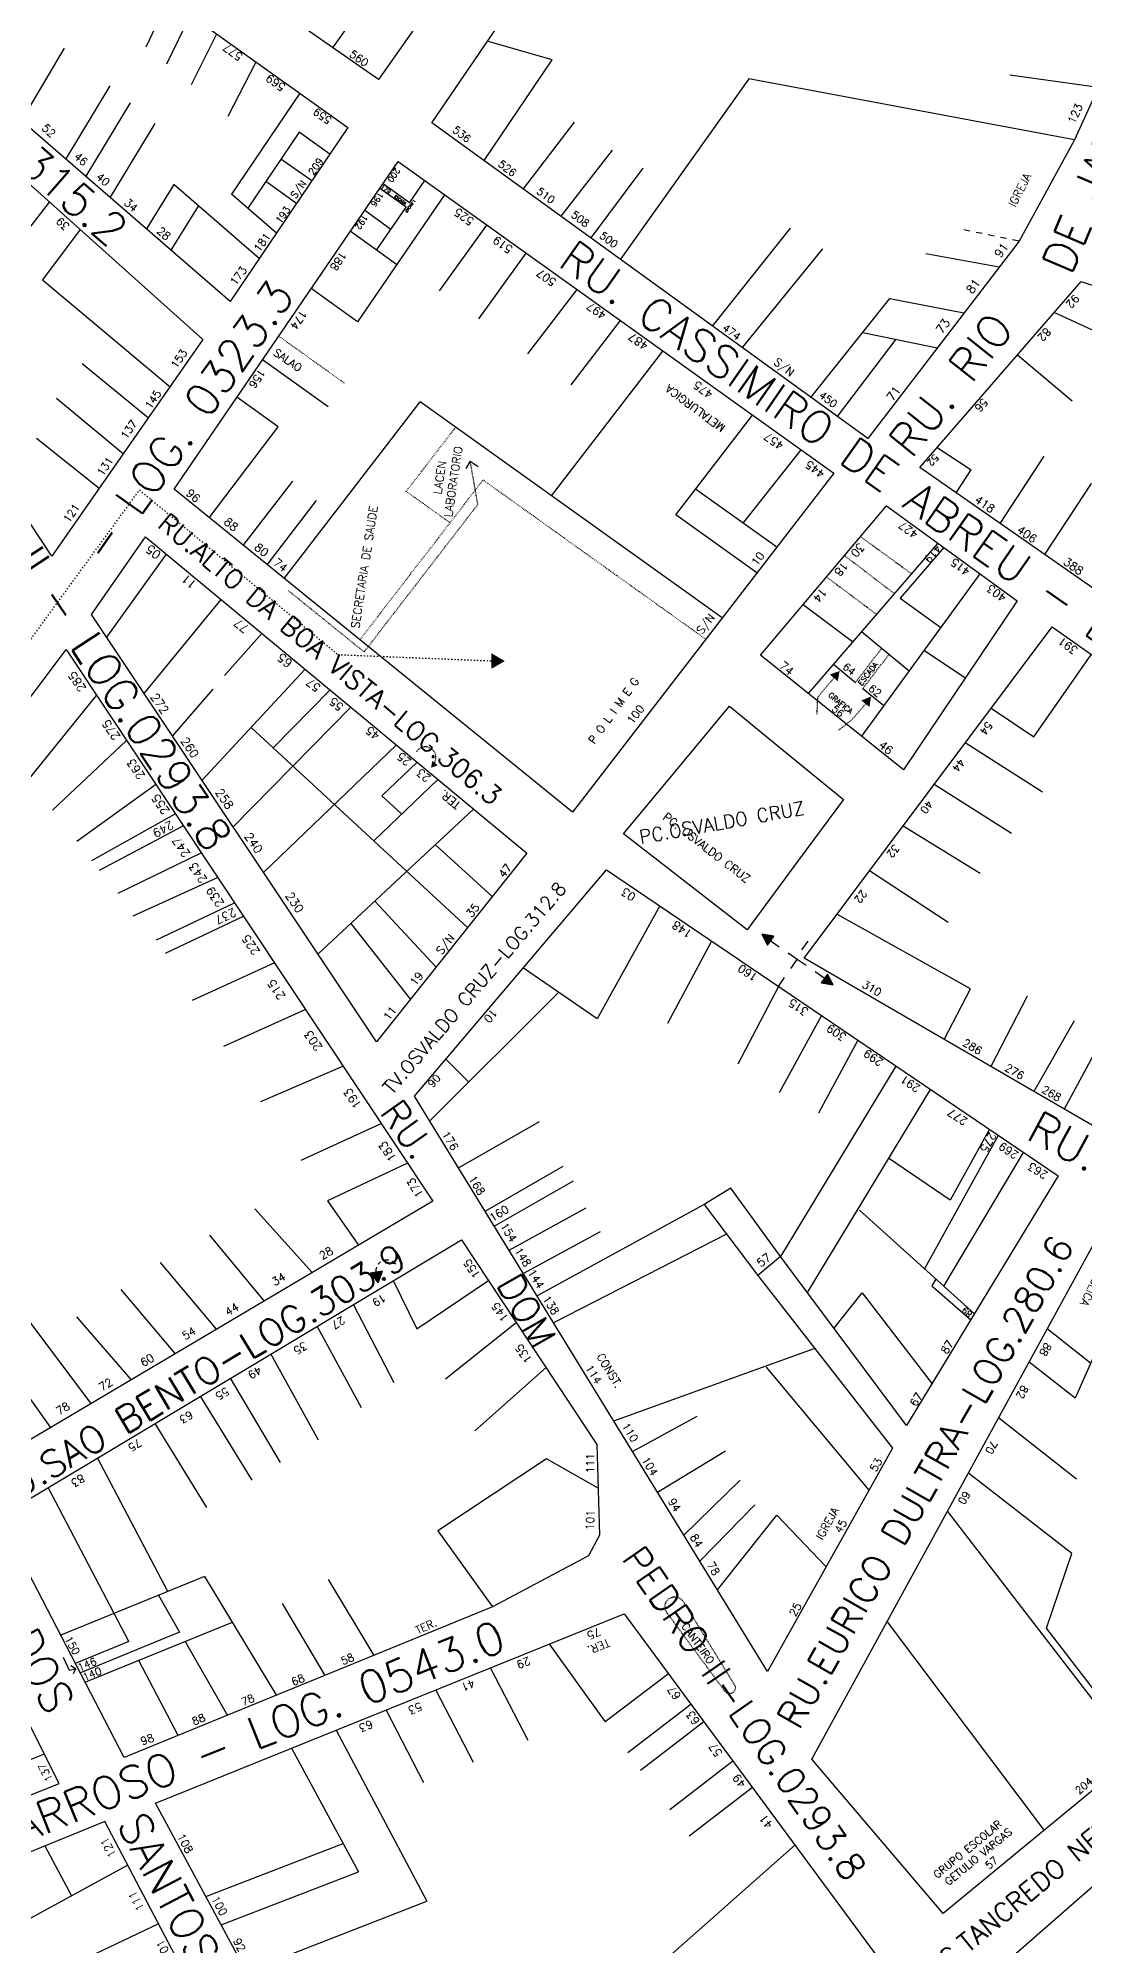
# Model space of a CAD drawing. Extents: x 714896 to 749292, y 8417558 to 8447149.
# Drawn here: x 739202.3 to 739396.3, y 8426250.7 to 8426604.1 of the extents above; entities that cross this region are included whole.
import ezdxf

# ---------------------------------------------------------------- set-up
doc = ezdxf.new("R2010")
doc.units = 0
doc.header["$MEASUREMENT"] = 0
doc.linetypes.add('ACAD_ISO03W100', pattern=[30, 12, -18])
for name, color, linetype in [('LOTE', 7, 'CONTINUOUS'), ('NUM-PORTA', 7, 'CONTINUOUS'), ('QUADRA', 6, 'CONTINUOUS'), ('TEXTO', 7, 'CONTINUOUS'), ('TEXTODERUA', 3, 'CONTINUOUS')]:
    doc.layers.add(name, color=color, linetype=linetype)
doc.styles.add('ROMANS', font='ROMANS.SHX', dxfattribs={"height": 1.5})

msp = doc.modelspace()

# ---------------------------------------------------------------- hatches: boundary and pattern name
at = {"layer": 'LOTE'}
h = msp.add_hatch(color=7, dxfattribs=at)
h.paths.add_polyline_path([(739286.32, 8426487.26), (739288.84, 8426488.69), (739286.33, 8426490.16)])
h.paths.add_polyline_path([(739289.2, 8426490.87), (739289.17, 8426486.52), (739289.92, 8426486.51), (739289.95, 8426490.87)], flags=9)
at = {"layer": 'LOTE', "linetype": 'CONTINUOUS'}
h = msp.add_hatch(color=256, dxfattribs=at)
h.paths.add_polyline_path([(739350.89, 8426486.86), (739349.07, 8426486.21), (739350.55, 8426484.96)])
h.paths.add_polyline_path([(739349.93, 8426487.98), (739352.15, 8426486.1), (739352.47, 8426486.48), (739350.25, 8426488.37)], flags=9)
h = msp.add_hatch(color=256, dxfattribs=at)
h.paths.add_polyline_path([(739356.72, 8426482.11), (739354.91, 8426481.41), (739356.42, 8426480.19)])
h.paths.add_polyline_path([(739355.74, 8426483.21), (739358, 8426481.37), (739358.31, 8426481.76), (739356.05, 8426483.59)], flags=9)
at = {"layer": 'LOTE'}
for color, points in [(7, [(739275.44, 8426470.24), (739275.15, 8426468.95), (739276.41, 8426469.35)]), (256, [(739336.49, 8426438.09), (739337.52, 8426436.08), (739338.72, 8426437.71)]), (256, [(739349.7, 8426428.69), (739348.67, 8426430.7), (739347.47, 8426429.07)])]:
    msp.add_hatch(color=color, dxfattribs=at).paths.add_polyline_path(points)
at = {"layer": 'LOTE', "linetype": 'CONTINUOUS'}
msp.add_hatch(color=256, dxfattribs=at).paths.add_polyline_path([(739265.34, 8426373.51), (739266.15, 8426375.64), (739263.9, 8426375.28)])

# ---------------------------------------------------------------- linework, layer by layer
at = {"layer": 'LOTE', "color": 7}
for p, q in [((739226.44, 8426611.21, 543.99), (739222.32, 8426602.46, 545.32)), ((739230.5, 8426608.32, 543.99), (739226.16, 8426599.28, 545.2)), ((739235.37, 8426604.84, 543.99), (739230.73, 8426595.44, 545)), ((739297.59, 8426600.08, 534.93), (739285.58, 8426603.52, 533.44)), ((739242.67, 8426599.63, 543.99), (739237.5, 8426589.6, 544.52)), ((739285.03, 8426581.42, 538.55), (739297.59, 8426600.08, 534.93)), ((739334.08, 8426596.59, 535.02), (739310.26, 8426563.14, 538.55)), ((739394.4, 8426585.27, 533.33), (739334.08, 8426596.59, 535.02)), ((739382.47, 8426597.33, 533.92), (739398.87, 8426595.04, 533.3)), ((739301.7, 8426588.52, 536), (739292.22, 8426576.21, 538.55)), ((739308.71, 8426583.38, 536.26), (739299.24, 8426571.12, 538.55)), ((739314.43, 8426580.03, 536.31), (739304.81, 8426567.09, 538.55)), ((739196.47, 8426563.4, 542.85), (739204.45, 8426573.74, 546.77)), ((739276.71, 8426557.32, 533.58), (739285.51, 8426569.46, 533.58)), ((739210.12, 8426568.67, 546.76), (739203.17, 8426559.34, 542.99)), ((739327.33, 8426550.77, 538.55), (739341.81, 8426568.89, 535.73)), ((739284.03, 8426552.08, 533.58), (739292.81, 8426564.25, 533.58)), ((739347.71, 8426565.07, 535.15), (739332.8, 8426546.81, 538.55)), ((739366.89, 8426564.24, 533.52), (739380.48, 8426561.72, 532.33)), ((739203.17, 8426559.34, 542.99), (739226.79, 8426539.48, 537.73)), ((739293.09, 8426545.62, 533.58), (739302.24, 8426557.51, 533.58)), ((739345.56, 8426537.56, 538.55), (739360.22, 8426555.89, 533.7)), ((739360.22, 8426555.89, 534.64), (739373.94, 8426553.19, 532.32)), ((739301.11, 8426539.89, 533.58), (739310.26, 8426551.77, 533.58)), ((739414.43, 8426542.23, 532.95), (739390.67, 8426553.31, 534.04)), ((739350.49, 8426533.99, 538.55), (739361.38, 8426548.31, 534.41)), ((739355.18, 8426549.58, 535.37), (739369, 8426546.75, 532.32)), ((739297.49, 8426519.32, 533.44), (739318.15, 8426546.14, 533.58)), ((739383.85, 8426545.44, 534.04), (739394, 8426536.9, 533.34)), ((739210.51, 8426543.86, 541.39), (739222.79, 8426533.75, 537.64)), ((739205.74, 8426537.41, 540.82), (739218.13, 8426527.08, 537.73)), ((739320.51, 8426515.81, 533.48), (739334.74, 8426534.28, 533.58)), ((739234.06, 8426515.23, 538.7), (739246.81, 8426532.11, 527.88)), ((739213.66, 8426520.68, 537.77), (739202.03, 8426529.96, 540.41)), ((739333.04, 8426514.24, 533.28), (739343.75, 8426527.84, 533.58)), ((739368.99, 8426528.29, 534.04), (739375.3, 8426524.14, 533.8)), ((739372.49, 8426519.87, 534.04), (739375.3, 8426524.14, 533.8)), ((739380.66, 8426514.19, 534.04), (739388.83, 8426526.66, 533.44)), ((739240.37, 8426510.12, 538.7), (739249.53, 8426522, 538.7)), ((739388.95, 8426508.42, 534.04), (739397.58, 8426521.61, 533.28)), ((739244.81, 8426506.54), (739253.96, 8426518.42)), ((739369.08, 8426510.56, 533.79), (739345.08, 8426482.7, 531.85)), ((739370.21, 8426509.74, 533.79), (739362.14, 8426500.36, 533.14)), ((739226.06, 8426508.51), (739214.98, 8426493.15)), ((739376.91, 8426504.86, 533.79), (739354.95, 8426474.79, 531.85)), ((739236.21, 8426500.09, 538.36), (739221.95, 8426482.71, 539.07)), ((739353.25, 8426492.25, 532.85), (739344.13, 8426499.11, 533.86)), ((739362.14, 8426500.36, 533.07), (739369.66, 8426494.93, 532.76)), ((739243.82, 8426493.78, 538.36), (739236.9, 8426486.01, 538.63)), ((739366.48, 8426490.72, 532.6), (739374.23, 8426485.61, 531.83)), ((739386.88, 8426474.69, 529.64), (739397.47, 8426489.82, 533.01)), ((739232.71, 8426466.6, 539.08), (739251.8, 8426487.16, 538.36)), ((739196.51, 8426461.75, 536.54), (739213.16, 8426482.33, 536.71)), ((739227.24, 8426474.78, 539.08), (739234.8, 8426483.47, 538.69)), ((739256.43, 8426483.32, 538.36), (739245.91, 8426472.65, 538.71)), ((739260.28, 8426480.13, 538.36), (739238.46, 8426457.99, 539.08)), ((739378.99, 8426479.95, 526.89), (739386.88, 8426474.69, 529.64)), ((739205.02, 8426461.08, 536.48), (739218.7, 8426474, 536.72)), ((739388.5, 8426464.44, 528.22), (739374.19, 8426473.55, 526.89)), ((739209.53, 8426455.31, 536.42), (739224.12, 8426465.86, 536.72)), ((739382.74, 8426456.74, 528.22), (739368.42, 8426465.85, 526.89)), ((739212.27, 8426451.73, 536.38), (739227.74, 8426460.41, 536.72)), ((739213.73, 8426449.98, 536.36), (739229.22, 8426458.2, 536.72)), ((739376.97, 8426449.37, 527.92), (739362.64, 8426458.13, 526.89)), ((739217.19, 8426445.71, 536.32), (739232.56, 8426453.16, 536.72)), ((739371.02, 8426440.25, 527.65), (739356.4, 8426449.81, 526.89)), ((739219.93, 8426441.5, 536.27), (739235.6, 8426448.59, 536.72)), ((739224.3, 8426437.05, 536.19), (739238.72, 8426443.91, 536.73)), ((739317.56, 8426443.33, 527.69), (739305.98, 8426422.44, 531.45)), ((739225.96, 8426434.55, 536.19), (739240.38, 8426441.41, 536.73)), ((739375.16, 8426427.99, 527.48), (739350.4, 8426441.79, 526.89)), ((739327.16, 8426436.82, 527.69), (739318.96, 8426421.56, 530.53)), ((739230.98, 8426425.88, 536.05), (739246.11, 8426432.8, 536.73)), ((739305.98, 8426422.44, 531.45), (739292.33, 8426431.83, 533.98)), ((739339.54, 8426428.42, 527.69), (739332.04, 8426414.04, 530.11)), ((739370.26, 8426418.6, 526.89), (739375.16, 8426427.99, 527.48)), ((739298.86, 8426427.36, 532.21), (739274.94, 8426403.49, 531.96)), ((739385.65, 8426426.64, 527.68), (739378.89, 8426413.6, 526.89)), ((739236.78, 8426417.37, 535.87), (739251.85, 8426424.16, 536.73)), ((739347.52, 8426423.02, 527.69), (739339.67, 8426408.7, 530.02)), ((739394.35, 8426422.02, 527.73), (739386.87, 8426408.97, 526.89)), ((739354.25, 8426418.45, 527.69), (739347, 8426404.91, 529.91)), ((739399.5, 8426418.61, 527.72), (739392.53, 8426405.69, 526.89)), ((739282.16, 8426410.69, 530.31), (739277.93, 8426414.93, 531.23)), ((739243.61, 8426407.09, 535.55), (739258.84, 8426413.67, 536.73)), ((739361.34, 8426413.65, 527.69), (739339.95, 8426378.39, 531.1)), ((739367.69, 8426409.34, 527.69), (739344.85, 8426371.72, 531.17)), ((739280.27, 8426394.8, 531.96), (739295.28, 8426403.4, 531.91)), ((739251.07, 8426396.25, 534.95), (739265.91, 8426403.04, 536.73)), ((739380.3, 8426400.79, 527.69), (739366.61, 8426376.09, 532.57)), ((739378.66, 8426401.95, 527.69), (739371.4, 8426388.83, 527.69)), ((739384.93, 8426397.65, 527.69), (739370.13, 8426372.88, 531.24)), ((739270.81, 8426395.67, 536.72), (739256, 8426388.7, 534.13)), ((739285.2, 8426386.75, 531.96), (739299.66, 8426395.1, 531.77)), ((739286.87, 8426384.03, 531.96), (739301.54, 8426392.4, 531.73)), ((739330.7, 8426391.07, 531), (739325.81, 8426388.03, 531.19)), ((739339.95, 8426378.39, 531.1), (739330.7, 8426391.07, 531)), ((739242.51, 8426387.23, 534.35), (739253.13, 8426375.43, 531.92)), ((739256, 8426388.7, 534.13), (739261.73, 8426380.5, 531.92)), ((739289.63, 8426379.54, 531.96), (739303.92, 8426387.4, 531.71)), ((739325.81, 8426388.03, 531.19), (739294.82, 8426371.07, 531.96)), ((739325.81, 8426388.03, 531.19), (739335.74, 8426374.86, 531.23)), ((739375.87, 8426367.73, 531.9), (739354.59, 8426386.94, 530.6)), ((739234.1, 8426382.34, 534.26), (739244.16, 8426370.14, 531.92)), ((739292.26, 8426375.24, 531.96), (739306.59, 8426382.99, 531.68)), ((739329.94, 8426382.54, 531.19), (739297.86, 8426366.11, 531.96)), ((739224.93, 8426377.27, 534.3), (739235.32, 8426364.92, 531.92)), ((739217.69, 8426372.28, 534.33), (739227.65, 8426360.4, 531.92)), ((739268.17, 8426373.92, 530.75), (739272.53, 8426364.99, 531.37)), ((739272.53, 8426364.99, 531.37), (739285.81, 8426373.93, 531.55)), ((739349.79, 8426365.04, 531.28), (739355.09, 8426371.67, 531.11)), ((739355.09, 8426371.67, 531.11), (739368.03, 8426354.81, 531.91)), ((739368.7, 8426374.17, 531.14), (739367.98, 8426372.92, 531.18)), ((739367.98, 8426372.92, 531.18), (739375.2, 8426366.62, 531.9)), ((739212.08, 8426351.22, 531.92), (739198.47, 8426369.44, 535.38)), ((739268.32, 8426354.95, 531.56), (739260.81, 8426369.51, 530.75)), ((739190.57, 8426366.42, 536.59), (739204.58, 8426346.79, 531.92)), ((739209.42, 8426367.2, 534.51), (739219.5, 8426355.59, 531.92)), ((739262.29, 8426350.33, 531.56), (739254.03, 8426365.45, 530.75)), ((739277.83, 8426355.71, 531.71), (739290.95, 8426366.17, 531.55)), ((739309.02, 8426347.93, 531.96), (739346.16, 8426361.35, 531.36)), ((739254.29, 8426344.38, 531.55), (739245.48, 8426360.32, 530.75)), ((739283.3, 8426346.11, 532.03), (739296.5, 8426357.79, 531.55)), ((739356.35, 8426335.07, 531.93), (739337.37, 8426357.86, 531.47)), ((739247.23, 8426340.24, 531.49), (739237.98, 8426355.82, 530.75)), ((739242.02, 8426336.92, 531.45), (739232.45, 8426352.51, 530.75)), ((739233.61, 8426331.88, 531.45), (739224.04, 8426347.47, 530.75)), ((739312.49, 8426342.26, 531.96), (739324.5, 8426348.77, 531.7)), ((739226.35, 8426316.32, 533.34), (739213.37, 8426341.08, 530.75)), ((739296.58, 8426340.9, 532.18), (739276.42, 8426327.53, 532.7)), ((739306.15, 8426335.43, 531.49), (739296.58, 8426340.9, 532.18)), ((739317.13, 8426334.7, 531.96), (739329.76, 8426342.36, 531.7)), ((739322, 8426326.77, 531.96), (739332.45, 8426336.93, 531.72)), ((739393.94, 8426323.34, 525.47), (739374.76, 8426338.26, 527.9)), ((739219.16, 8426307.07, 530), (739204.21, 8426335.59, 530.75)), ((739324.98, 8426321.91, 531.96), (739335.19, 8426332.34, 531.75)), ((739328.23, 8426316.62, 531.96), (739339.28, 8426330.45, 531.75)), ((739339.28, 8426330.45, 531.75), (739348.4, 8426320.91, 531.95)), ((739370.86, 8426331.14, 527.9), (739405.7, 8426285.98, 523.29)), ((739276.42, 8426327.53, 532.7), (739286.58, 8426313.45, 535.77)), ((739389.26, 8426309.5, 525.32), (739393.94, 8426323.34, 525.47)), ((739233.17, 8426319.11, 1273.52), (739206.56, 8426308.23, 528.44)), ((739233.17, 8426319.11, 1273.52), (739246.5, 8426297.06, 535.62)), ((739256.11, 8426318.51, 532.66), (739264.58, 8426304.46, 535.68)), ((739224.65, 8426315.62, 529.43), (739228.57, 8426308.77, 531.33)), ((739247.56, 8426314.11, 532.6), (739255.45, 8426300.72, 535.65)), ((739228.57, 8426308.77, 531.33), (739210.16, 8426301.24, 528.44)), ((739238.31, 8426310.6, 1289.55), (739211.13, 8426299.49, 528.44)), ((739359.68, 8426310.71, 527.9), (739388.8, 8426272.05, 523.29)), ((739406.69, 8426286.8, 523.29), (739389.26, 8426309.5, 525.32)), ((739219.16, 8426307.07, 530), (739209.19, 8426302.99, 528.44)), ((739229.57, 8426307.03, 531.81), (739237.41, 8426293.35, 535.59)), ((739297.11, 8426306.52, 527.4), (739307.43, 8426292.17, 525.08)), ((739228.3, 8426289.62, 535.55), (739221.01, 8426303.53, 534.1)), ((739286.18, 8426302.12, 527.4), (739293.13, 8426288.8, 525.68)), ((739319.15, 8426301.07, 523.4), (739307.43, 8426292.17, 525.08)), ((739276.04, 8426298.04, 527.4), (739283, 8426284.68, 525.86)), ((739266.82, 8426294.33, 527.4), (739273.79, 8426280.95, 525.96)), ((739323.34, 8426295.39, 523.4), (739311.62, 8426286.45, 524.78)), ((739257.6, 8426290.61, 527.4), (739274.41, 8426258.91, 525.31)), ((739325.74, 8426292.15, 523.4), (739314.01, 8426283.18, 524.65)), ((739249.3, 8426287.27, 527.4), (739261.69, 8426264.39, 525.6)), ((739331.13, 8426284.85, 523.4), (739319.41, 8426275.86, 524.43)), ((739334.72, 8426279.98, 523.4), (739323.01, 8426270.98, 524.32)), ((739203.59, 8426269.17, 520.81), (739208.5, 8426259.95, 522.09)), ((739233.44, 8426259.78, 525.36), (739258.86, 8426269.61, 525.8)), ((739342.61, 8426269.29, 523.4), (739319.42, 8426248.79, 524.24)), ((739191.92, 8426250.87, 523.44), (739218.88, 8426265.62, 527.36)), ((739236.25, 8426254.57, 525.37), (739261.69, 8426264.39, 525.6)), ((739240.94, 8426245.89, 525.38), (739274.41, 8426258.91, 525.31)), ((739211.84, 8426248.69, 524.13), (739224.61, 8426254.72, 527.36))]:
    msp.add_line(p, q, dxfattribs=at)
at = {"layer": 'LOTE', "color": 7, "ltscale": 0.1}
for p, q in [((739375.05, 8426568.36, 533.77), (739373.92, 8426568.6, 533.86)), ((739377.3, 8426567.89, 533.58), (739376.17, 8426568.12, 533.68)), ((739379.56, 8426567.42, 533.36), (739378.43, 8426567.65, 533.47)), ((739381.81, 8426566.97, 533.11), (739380.68, 8426567.19, 533.24)), ((739384.17, 8426566.51, 532.84), (739382.94, 8426566.74, 532.98))]:
    msp.add_line(p, q, dxfattribs=at)
at = {"layer": 'LOTE'}
for p, q in [((739339.67, 8426435.7), (739338, 8426436.85)), ((739343.88, 8426435.17), (739345.04, 8426436.83)), ((739343, 8426433.41), (739341.34, 8426434.56)), ((739341.85, 8426431.75), (739343, 8426433.41)), ((739344.67, 8426432.27), (739343, 8426433.41)), ((739339.54, 8426428.42), (739340.7, 8426430.09)), ((739348, 8426429.97), (739346.34, 8426431.12))]:
    msp.add_line(p, q, dxfattribs=at)
at = {"layer": 'LOTE', "color": 7, "linetype": 'CONTINUOUS', "flags": 128}
for points, elevation in [([(739256.95, 8426602.31), (739273.93, 8426626.41)], 534.23), ([(739250.84, 8426593.94), (739238.17, 8426575.22)], 543.99), ([(739243.31, 8426563.26), (739227.48, 8426576.97)], 539.57), ([(739271.14, 8426573.61), (739273.99, 8426577.73)], 527.93), ([(739246.51, 8426567.99), (739238.17, 8426575.22)], 539.51), ([(739277.67, 8426575.07), (739261.51, 8426551.55)], 533.58), ([(739265.06, 8426564.83), (739270.56, 8426572.79)], 527.93), ([(739268.79, 8426562.15), (739260.19, 8426568.33)], 527.93), ([(739261.51, 8426551.55), (739252.93, 8426557.71)], 527.9), ([(739256.12, 8426535.8), (739243.92, 8426544.52)], 527.89), ([(739246.81, 8426532.11), (739239.17, 8426537.57)], 527.88), ([(739329.1, 8426496.72), (739273.14, 8426536.72)], 532.95), ([(739339.23, 8426509.82), (739324.18, 8426520.57)], 532.95), ([(739335.55, 8426505.06), (739320.51, 8426515.81)], 532.95), ([(739354.96, 8426494.17), (739363.81, 8426486.92)], 532.38), ([(739349.74, 8426488.11), (739353.84, 8426484.75)], 532.38), ([(739355.21, 8426483.63), (739359.09, 8426480.45)], 532.38), ([(739371.4, 8426388.83), (739359.94, 8426396.58)], 527.69), ([(739203.48, 8426286.15), (739186.68, 8426279.43)], 527.84)]:
    msp.add_lwpolyline(points, dxfattribs=dict(at, elevation=elevation))
at = {"layer": 'LOTE', "color": 7}
for points in [[(739207.19, 8426602.23), (739199.26, 8426588.87)], [(739215.61, 8426595.3), (739207.48, 8426581.75)], [(739219.42, 8426592.14), (739211.21, 8426578.51)], [(739223.96, 8426588.32), (739215.69, 8426574.62)], [(739227.48, 8426576.97), (739222.41, 8426568.79)], [(739231.99, 8426573.01), (739226.92, 8426564.83)], [(739241.83, 8426476.42), (739281.93, 8426439.32)], [(739268.72, 8426473.13), (739244.11, 8426449.54)], [(739272.57, 8426469.94), (739266.07, 8426463.71)], [(739276.42, 8426466.75), (739264.57, 8426455.39)], [(739266.07, 8426463.71), (739269.75, 8426460.36)], [(739283.03, 8426461.27), (739254.21, 8426434.41)], [(739275.96, 8426454.68), (739286.5, 8426445.06)], [(739264.74, 8426444.22), (739276.09, 8426431.99)], [(739260.3, 8426440.09), (739271.34, 8426426.02)], [(739408.61, 8426383.94), (739394.52, 8426352.12), (739386.01, 8426358.82)], [(739397.4, 8426358.63), (739389.34, 8426364.97)], [(739394.79, 8426337.14), (739380.35, 8426348.48)]]:
    msp.add_lwpolyline(points, dxfattribs=at)
at = {"layer": 'LOTE', "color": 7, "linetype": 'CONTINUOUS', "flags": 128}
for points in [[(739250.71, 8426586.68), (739241.19, 8426572.61)], [(739256.41, 8426582.61), (739250.71, 8426586.68)], [(739253.05, 8426577.65), (739247.34, 8426581.71)], [(739250.24, 8426573.5), (739244.54, 8426577.57)], [(739271.14, 8426573.61), (739266.26, 8426577.11)], [(739267.72, 8426568.67), (739262.87, 8426572.16)], [(739247.91, 8426504.01), (739273.14, 8426536.72)]]:
    msp.add_lwpolyline(points, dxfattribs=at)
at = {"layer": 'LOTE', "color": 7, "linetype": 'CONTINUOUS'}
msp.add_lwpolyline([(739270.56, 8426572.79), (739265.7, 8426576.28)], dxfattribs=at)
at = {"layer": 'LOTE', "color": 7, "linetype": 'ACAD_ISO03W100', "ltscale": 0.01, "flags": 128}
for points, elevation in [([(739259.12, 8426540.18), (739246.91, 8426548.9)], 527.89), ([(739270.55, 8426520.14), (739279.72, 8426532.02)], 538.7), ([(739261.97, 8426492.64), (739284.8, 8426522.24)], 538.7), ([(739278.69, 8426514.32), (739270.55, 8426520.14)], 532.95), ([(739326.11, 8426492.72), (739284.8, 8426522.24)], 532.95)]:
    msp.add_lwpolyline(points, dxfattribs=dict(at, elevation=elevation))
at = {"layer": 'LOTE', "color": 3, "linetype": 'ACAD_ISO03W100', "ltscale": 0.007, "flags": 128}
msp.add_lwpolyline([(739248.68, 8426501.78), (739262.76, 8426490.4), (739283.84, 8426517.72), (739282.43, 8426525.71)], dxfattribs=at)
at = {"layer": 'LOTE', "color": 3, "linetype": 'CONTINUOUS', "flags": 128}
for points in [[(739282.43, 8426525.71), (739281.59, 8426524.4)], [(739282.43, 8426525.71), (739283.9, 8426524.72)]]:
    msp.add_lwpolyline(points, dxfattribs=at)
at = {"layer": 'LOTE', "color": 7, "linetype": 'ACAD_ISO03W100', "ltscale": 0.02}
msp.add_lwpolyline([(739185.45, 8426478.19), (739188.65, 8426475.81), (739221.12, 8426520.4), (739257.9, 8426489.9), (739287.19, 8426488.71)], dxfattribs=at)
at = {"layer": 'LOTE', "color": 7, "linetype": 'ACAD_ISO03W100', "ltscale": 0.007, "elevation": 533.86, "flags": 128}
for points in [[(739354.76, 8426511.76), (739364.16, 8426504.92)], [(739351.81, 8426508.24), (739361.02, 8426501.21)], [(739348.47, 8426504.28), (739357.68, 8426497.39)]]:
    msp.add_lwpolyline(points, dxfattribs=at)
at = {"layer": 'LOTE', "color": 7, "linetype": 'ACAD_ISO03W100', "ltscale": 0.006, "flags": 128}
for points, elevation in [([(739353.84, 8426484.75), (739358.71, 8426491.1)], 531.85), ([(739355.21, 8426483.63), (739360.07, 8426489.98)], 531.85), ([(739346.71, 8426478.88), (739346.86, 8426482.03), (739350.13, 8426485.92)], -37.83), ([(739350.69, 8426475.89), (739353.17, 8426477.83), (739355.87, 8426480.96)], -37.83)]:
    msp.add_lwpolyline(points, dxfattribs=dict(at, elevation=elevation))
at = {"layer": 'LOTE'}
for points in [[(739337.52, 8426436.08), (739338.72, 8426437.71), (739336.49, 8426438.09), (739337.52, 8426436.08)], [(739348.67, 8426430.7), (739347.47, 8426429.07), (739349.7, 8426428.69), (739348.67, 8426430.7)]]:
    msp.add_lwpolyline(points, close=True, dxfattribs=at)
at = {"layer": 'LOTE', "linetype": 'CONTINUOUS', "flags": 128}
msp.add_lwpolyline([(739265.34, 8426373.51), (739266.15, 8426375.64), (739263.9, 8426375.28), (739265.34, 8426373.51)], dxfattribs=at)
at = {"layer": 'LOTE', "color": 7, "linetype": 'ACAD_ISO03W100', "ltscale": 0.004}
msp.add_lwpolyline([(739329.58, 8426297.88), (739318.96, 8426312.26), (739318.63, 8426312.83), (739318.52, 8426313.25), (739318.55, 8426313.84), (739318.67, 8426314.24), (739318.87, 8426314.58), (739319.23, 8426314.95), (739319.68, 8426315.2), (739320.11, 8426315.31), (739320.64, 8426315.31), (739321.24, 8426315.11), (739321.79, 8426314.65), (739331.31, 8426299.16), (739331.51, 8426298.81), (739331.57, 8426298.49), (739331.49, 8426298.08), (739331.23, 8426297.68), (739330.83, 8426297.44), (739330.43, 8426297.39), (739330.16, 8426297.44), (739329.84, 8426297.6), (739329.58, 8426297.88)], close=True, dxfattribs=at)
at = {"layer": 'LOTE', "color": 7, "flags": 128}
for points in [[(739206.98, 8426304.16), (739208.1, 8426301.71), (739209.26, 8426302.01)], [(739209.26, 8426302.01), (739208.4, 8426302.57)], [(739209.26, 8426302.01), (739208.84, 8426301.09)]]:
    msp.add_lwpolyline(points, dxfattribs=at)
at = {"layer": 'LOTE', "color": 7, "linetype": 'ACAD_ISO03W100', "ltscale": 0.003}
msp.add_arc((739274.11, 8426470.85), 1.95, 318.5154, 147.0937, dxfattribs=at)
at = {"layer": 'LOTE', "linetype": 'CONTINUOUS'}
for start, end in [(158.3996, 185.9772), (124.5982, 143.5653), (80.9192, 103.6979), (38.8508, 61.4931)]:
    msp.add_arc((739267, 8426375.66), 2.07, start, end, dxfattribs=at)
at = {"layer": 'QUADRA', "color": 6}
for points in [[(739263.42, 8426744.31), (739349.53, 8426715.79), (739265.42, 8426596.42), (739225.01, 8426624.59), (739239.75, 8426670.85), (739252.43, 8426710.14), (739263.42, 8426744.31)], [(739129.11, 8426680.67), (739259.77, 8426587.58), (739237.93, 8426555.32), (739117, 8426660.07), (739121.06, 8426666.97), (739129.11, 8426680.67)], [(739176.45, 8426598.79), (739232.88, 8426548.3), (739204.87, 8426508.14), (739157.27, 8426580.22), (739176.45, 8426598.79)], [(739269.09, 8426581.23), (739349.81, 8426523.51), (739301.38, 8426460.73), (739227.53, 8426520.54), (739269.09, 8426581.23)], [(739395.65, 8426559.05), (739493.21, 8426526.12), (739469.92, 8426451.97), (739365.75, 8426524.55), (739395.65, 8426559.05)], [(739359.56, 8426517.48), (739383.83, 8426499.84), (739362.75, 8426468.53), (739336.24, 8426489.78), (739359.56, 8426517.48)], [(739222.21, 8426511.7), (739292.89, 8426453.09), (739265.07, 8426418.15), (739212.2, 8426497.3), (739222.21, 8426511.7)], [(739390.28, 8426495.03), (739465.95, 8426441.67), (739437.48, 8426379.64), (739344.3, 8426433.65), (739390.28, 8426495.03)], [(739207.51, 8426490.83), (739275.5, 8426388.62), (739190.21, 8426338.2), (739149.36, 8426413.33), (739207.51, 8426490.83)], [(739345.74, 8426285.25), (739401.57, 8426387.3), (739435.71, 8426371.03), (739410.03, 8426289.55), (739370.1, 8426256.67), (739345.74, 8426285.25)], [(739161.93, 8426368.7), (739160.09, 8426368.77), (739160.09, 8426368.77), (739119.81, 8426274.65), (739157.58, 8426261.27), (739206.21, 8426280.74), (739161.93, 8426368.7)], [(739224.07, 8426277.12), (739310.97, 8426312.15), (739359.57, 8426246.32), (739278.17, 8426176.95), (739224.07, 8426277.12)], [(739208.86, 8426114.49), (739269.62, 8426169.09), (739214.73, 8426273.72), (739113.73, 8426232.5), (739208.86, 8426114.49)], [(739381.61, 8426247.49), (739433.07, 8426187.79), (739483.93, 8426251.04), (739410.5, 8426272.71), (739381.61, 8426247.49)]]:
    msp.add_lwpolyline(points, close=True, dxfattribs=at)
at = {"layer": 'QUADRA', "color": 6, "linetype": 'CONTINUOUS'}
for points in [[(739275.28, 8426588.44), (739359.97, 8426712.46), (739437.79, 8426687.65), (739413.51, 8426629.44), (739403.13, 8426604.54), (739398.87, 8426595.04), (739394.4, 8426585.27), (739384.17, 8426566.52), (739356.1, 8426529.92), (739275.28, 8426588.44)], [(739272.11, 8426408.07), (739307.69, 8426450.02), (739391.39, 8426393.32), (739363.31, 8426347.04), (739339.95, 8426378.39), (739335.74, 8426374.86), (739360.72, 8426342.84), (739337.5, 8426301.5), (739272.11, 8426408.07)], [(739195.1, 8426330.13), (739280.8, 8426381.49), (739305.92, 8426343.56), (739306.39, 8426326.74), (739304.36, 8426322.9), (739286.58, 8426313.45), (739218.28, 8426285.53), (739195.1, 8426330.13)]]:
    msp.add_lwpolyline(points, close=True, dxfattribs=at)
at = {"layer": 'QUADRA', "color": 6, "linetype": 'CONTINUOUS', "elevation": 528.33}
msp.add_lwpolyline([(739333.76, 8426438.91), (739322.2, 8426447.88), (739310.81, 8426456.72), (739319.95, 8426467.7), (739330.47, 8426480.33), (739340.52, 8426472.14), (739351.63, 8426463.08), (739343.28, 8426451.79), (739333.76, 8426438.91)], close=True, dxfattribs=at)

# ---------------------------------------------------------------- texts
at = {"layer": 'NUM-PORTA', "color": 7, "style": 'ROMANS'}
for s, height, rotation, p in [('577', 1.49, 144.1236, (739240.41, 8426601.01)), ('560', 1.438, 324.9808, (739259.9, 8426600.83)), ('569', 1.489, 144.2556, (739248.34, 8426595.34)), ('559', 1.4, 145.1508, (739256.89, 8426589.23)), ('123', 1.48, 65.8858, (739394.46, 8426588.08)), ('52', 1.483, 318.1141, (739202.89, 8426587.27)), ('536', 1.406, 321.6896, (739279.01, 8426586.87)), ('46', 1.483, 318.0975, (739208.84, 8426582.01)), ('209', 1.3, 54.2853, (739253.35, 8426578.6)), ('200', 1.1, 235.914, (739268.61, 8426580.22, -532.95)), ('526', 1.399, 322.6133, (739287.45, 8426580.53)), ('40', 1.483, 318.0501, (739212.92, 8426578.25)), ('S/N', 1.3, 54.2853, (739250.06, 8426574.29)), ('179', 0.8, 323.5849, (739265.7, 8426576.41)), ('510', 1.393, 323.1522, (739294.58, 8426575.47)), ('34', 1.482, 317.9964, (739218.11, 8426573.47)), ('193', 1.3, 54.2853, (739247.26, 8426569.61)), ('196', 1.1, 235.914, (739265.52, 8426575.71, -532.95)), ('39', 1.439, 138.646, (739208.3, 8426569.44)), ('192', 1.1, 235.914, (739262.63, 8426571.48)), ('525', 1.495, 144.0707, (739283.26, 8426570.49)), ('508', 1.39, 323.4916, (739300.98, 8426571.09)), ('28', 1.482, 317.9964, (739224.19, 8426568.21)), ('181', 1.436, 54.2853, (739243.36, 8426564.37)), ('519', 1.496, 144.1394, (739290.43, 8426565.32)), ('500', 1.39, 323.531, (739306.26, 8426567.25)), ('91', 1.583, 54.7268, (739380.71, 8426563.25)), ('188', 1.445, 235.914, (739258.42, 8426564.72)), ('173', 1.441, 53.2434, (739238.94, 8426558.15)), ('507', 1.496, 144.2023, (739298.52, 8426559.22)), ('81', 1.591, 53.9697, (739375.5, 8426556.59)), ('92', 1.454, 228.1989, (739394.38, 8426556.73)), ('174', 1.445, 235.896, (739251.07, 8426553.87)), ('497', 1.496, 144.2216, (739307.82, 8426553.07)), ('73', 1.592, 53.8431, (739369.88, 8426549.19)), ('487', 1.496, 144.2025, (739315.58, 8426547.41)), ('474', 1.39, 323.4385, (739329.04, 8426550.17)), ('82', 1.452, 228.5748, (739389.12, 8426550.6)), ('153', 1.429, 55.3264, (739227.99, 8426542.8)), ('S/N', 1.5, 322.2994, (739338.51, 8426543.83)), ('156', 1.445, 235.896, (739243.38, 8426542.96)), ('145', 1.428, 55.6098, (739223.2, 8426535.26)), ('475', 1.5, 144.1747, (739327.6, 8426538.45)), ('450', 1.4, 322.2994, (739346.93, 8426537.72)), ('71', 1.592, 53.7818, (739360.73, 8426536.7)), ('56', 1.451, 228.6645, (739377.44, 8426537.52)), ('137', 1.429, 55.5353, (739218.7, 8426529.68)), ('457', 1.495, 143.8291, (739340.7, 8426528.91)), ('131', 1.429, 55.5888, (739214.31, 8426522.84)), ('445', 1.485, 141.7352, (739348.29, 8426523.61)), ('52', 1.261, 228.6871, (739368.42, 8426527.16)), ('96', 1.502, 319.3252, (739229.62, 8426519.6)), ('121', 1.43, 55.4578, (739208.05, 8426514.19)), ('418', 1.517, 325.1758, (739375.78, 8426518.27)), ('88', 1.513, 320.3839, (739236.62, 8426514.27)), ('427', 1.493, 142.4471, (739365.59, 8426512.43)), ('406', 1.52, 325.1874, (739383.57, 8426512.69)), ('05', 1.603, 140.1652, (739225.25, 8426508.65)), ('80', 1.516, 320.6806, (739242.26, 8426509.53)), ('30', 1.525, 230.1, (739354.51, 8426510.74)), ('419', 1.4, 229.2966, (739368.82, 8426510.38)), ('74', 1.516, 320.6806, (739245.76, 8426506.69)), ('10', 1.467, 52.5646, (739335.54, 8426506.21)), ('18', 1.526, 230.0087, (739351.46, 8426507.23)), ('415', 1.49, 142.575, (739375.26, 8426505.56)), ('388', 1.512, 325.1534, (739392.21, 8426506.75)), ('11', 1.603, 140.1652, (739231.88, 8426503.14)), ('403', 1.482, 142.4935, (739381.95, 8426500.69)), ('14', 1.526, 230.0987, (739347.53, 8426502.38)), ('77', 1.606, 140.2278, (739241.59, 8426494.97)), ('S/N', 1.469, 52.6887, (739325.4, 8426493.55)), ('391', 1.471, 144.8929, (739395.18, 8426491.03)), ('65', 1.609, 140.2799, (739249.63, 8426488.56)), ('74', 1.556, 320.2059, (739339.54, 8426487.62)), ('64', 1.4, 320.6157, (739351.31, 8426487.44)), ('285', 1.548, 123.4258, (739211.28, 8426483.66)), ('57', 1.5, 140.2538, (739254.82, 8426484, -538.36)), ('272', 1.581, 304.2354, (739223.08, 8426482.08)), ('55', 1.5, 140.2538, (739259.07, 8426480.47, -538.36)), ('62', 1.4, 321.764, (739356.09, 8426483.4)), ('275', 1.56, 124.0957, (739217.63, 8426474.71)), ('100', 1.469, 52.6887, (739312.52, 8426476.86)), ('56', 1.3, 320.6157, (739349.31, 8426479.63)), ('260', 1.582, 304.273, (739228.65, 8426473.93)), ('45', 1.5, 140.2759, (739265.81, 8426475.09)), ('54', 1.414, 233.1163, (739378.23, 8426477.63)), ('263', 1.559, 124.0369, (739222.23, 8426467.44)), ('25', 1.5, 140.2759, (739271.62, 8426470.27)), ('46', 1.551, 320.5294, (739357.96, 8426472.93)), ('23', 1.5, 140.2759, (739275.25, 8426467.26)), ('44', 1.414, 233.1163, (739373.11, 8426470.79)), ('255', 1.56, 124.097, (739226.79, 8426460.92)), ('258', 1.582, 304.2543, (739235.08, 8426464.41)), ('40', 1.414, 233.1156, (739367.19, 8426463.02)), ('249', 1.562, 208.174, (739226.91, 8426459.2)), ('240', 1.582, 304.2543, (739240.48, 8426456.24)), ('247', 1.56, 124.0983, (739230.62, 8426453)), ('32', 1.413, 233.1129, (739360.96, 8426454.88)), ('243', 1.56, 124.0762, (739233.73, 8426448.23)), ('47', 1.474, 51.7075, (739288.69, 8426448.41)), ('239', 1.561, 124.0776, (739236.89, 8426443.8)), ('230', 1.581, 304.23, (739248.1, 8426445.22)), ('03', 1.515, 145.9773, (739313.26, 8426445.36)), ('22', 1.415, 233.0632, (739354.99, 8426446.45)), ('237', 1.561, 206.0399, (739238.56, 8426443.03)), ('35', 1.471, 51.6427, (739282.7, 8426441.06)), ('148', 1.492, 146.0957, (739323.69, 8426438.52)), ('225', 1.561, 124.0776, (739243.54, 8426434.87)), ('S/N', 1.472, 51.6661, (739277.13, 8426434.19)), ('160', 1.491, 146.0922, (739335.88, 8426430.47)), ('215', 1.559, 123.992, (739248.24, 8426426.58)), ('19', 1.475, 51.811, (739272.28, 8426428.39)), ('310', 1.445, 330.0183, (739354.91, 8426428.37)), ('11', 1.485, 52.2309, (739267.34, 8426421.96)), ('315', 1.491, 146.0835, (739345.25, 8426424.1)), ('10', 1.5, 229.5985, (739286.47, 8426424.43)), ('309', 1.49, 146.0607, (739352.3, 8426419.4)), ('203', 1.561, 124.0418, (739255.11, 8426417.12)), ('286', 1.447, 329.9552, (739373.54, 8426417.55)), ('299', 1.49, 146.065, (739359.15, 8426414.74)), ('276', 1.447, 329.9433, (739381.35, 8426412.93)), ('06', 1.4, 229.5985, (739275.98, 8426412.3)), ('291', 1.49, 146.1143, (739366, 8426409.91)), ('193', 1.56, 123.9224, (739262.39, 8426406.41)), ('268', 1.447, 329.9371, (739388.19, 8426408.9)), ('277', 1.489, 146.0913, (739374.76, 8426403.8)), ('176', 1.479, 301.4316, (739277.08, 8426401.08)), ('275', 1.489, 240.5984, (739378.72, 8426401.59)), ('183', 1.555, 123.3786, (739268.86, 8426396.57)), ('269', 1.488, 146.2731, (739384.2, 8426397.54)), ('173', 1.486, 121.0115, (739273.83, 8426389.85)), ('168', 1.469, 301.4802, (739282.05, 8426392.81)), ('263', 1.481, 146.9462, (739389.63, 8426393.83)), ('160', 1.462, 31.5519, (739286.53, 8426384.77)), ('154', 1.47, 301.424, (739287.93, 8426384.09)), ('28', 1.486, 31.1172, (739255, 8426377.71)), ('148', 1.468, 301.4496, (739290.57, 8426379.52)), ('57', 1.521, 37.2726, (739336.27, 8426376.32)), ('34', 1.485, 31.1656, (739246.21, 8426372.89)), ('155', 1.469, 124.856, (739284.41, 8426374.99)), ('144', 1.467, 301.4564, (739293.02, 8426375.47)), ('44', 1.484, 30.9439, (739237.54, 8426367.3)), ('19', 1.453, 211.1837, (739266.22, 8426371.53)), ('145', 1.471, 124.6335, (739289.63, 8426366.94)), ('138', 1.465, 301.4867, (739295.78, 8426370.6)), ('89', 1.1, 139.3837, (739375.57, 8426367.87)), ('54', 1.484, 31.0394, (739229.59, 8426362.86)), ('27', 1.452, 211.1306, (739258.65, 8426367.38)), ('35', 1.453, 211.2558, (739251.64, 8426362.65)), ('135', 1.471, 125.311, (739294.02, 8426359.25)), ('87', 1.455, 58.4566, (739370.79, 8426360.16)), ('88', 1.412, 240.7455, (739389.04, 8426362.55)), ('60', 1.484, 30.9179, (739221.82, 8426357.88)), ('49', 1.452, 211.1387, (739243.2, 8426358.11)), ('114', 1.464, 301.4744, (739303.69, 8426357.79)), ('72', 1.483, 30.9777, (739214.15, 8426353.37)), ('55', 1.453, 211.2009, (739237.17, 8426354.23)), ('82', 1.412, 240.7455, (739384.73, 8426354.67)), ('78', 1.483, 31.2492, (739206.21, 8426348.93)), ('67', 1.455, 58.4881, (739365.06, 8426350.45)), ('63', 1.453, 211.2825, (739230.47, 8426349.89)), ('110', 1.464, 301.4637, (739310.45, 8426347.04)), ('75', 1.454, 211.2766, (739220.96, 8426344.7)), ('70', 1.411, 242.1082, (739378.97, 8426344.41)), ('111', 1.462, 90.0624, (739305.38, 8426338.22)), ('104', 1.463, 301.4746, (739314.11, 8426340.74)), ('53', 1.456, 60.6409, (739357.66, 8426338.35)), ('83', 1.455, 211.3332, (739210.4, 8426338.13)), ('94', 1.463, 301.4561, (739319.02, 8426333.04)), ('60', 1.411, 240.2149, (739373.98, 8426335.08)), ('101', 1.457, 87.3447, (739305.29, 8426327.64)), ('45', 1.455, 60.6838, (739351.13, 8426326.94)), ('84', 1.463, 301.446, (739323.08, 8426326.42)), ('78', 1.463, 301.432, (739326.24, 8426321.26)), ('25', 1.453, 60.7482, (739342.7, 8426311.54)), ('75', 1.497, 203.5105, (739306.24, 8426309.72)), ('150', 1.4, 299.2844, (739207.19, 8426307.54)), ('58', 1.435, 22.8927, (739258.82, 8426302.66)), ('146', 1.4, 21.5478, (739209.99, 8426301.51, -37.25)), ('140', 1.4, 21.5478, (739210.92, 8426299.73, -37.07)), ('68', 1.435, 22.8194, (739249.63, 8426298.8)), ('29', 1.489, 202.2674, (739293.2, 8426304.28)), ('78', 1.437, 22.9552, (739240.34, 8426295.09)), ('41', 1.489, 202.1935, (739282.92, 8426300.12)), ('67', 1.497, 126.0354, (739321.59, 8426296.94)), ('53', 1.489, 202.2773, (739273.12, 8426295.84)), ('63', 1.497, 126.1079, (739325.1, 8426292.29)), ('88', 1.44, 23.2647, (739231.22, 8426291.48)), ('63', 1.489, 202.1525, (739264.02, 8426292.55)), ('98', 1.452, 20.077, (739221.64, 8426287.79)), ('57', 1.497, 126.0613, (739329.25, 8426286.36)), ('137', 1.359, 116.8771, (739205.08, 8426281.52)), ('49', 1.497, 126.1197, (739333.64, 8426280.61)), ('204', 1.365, 40.278, (739395.28, 8426278.67)), ('41', 1.495, 125.9408, (739338.61, 8426273.06)), ('121', 1.507, 117.543, (739216.9, 8426267.49)), ('108', 1.479, 297.8083, (739228.06, 8426270.98, 523.4)), ('57', 1.366, 40.2627, (739378.6, 8426264.78)), ('111', 1.507, 117.543, (739222.09, 8426257.59)), ('100', 1.478, 298.1997, (739234.39, 8426259.42, 523.4)), ('101', 1.506, 117.6164, (739227.25, 8426248.57)), ('92', 1.478, 298.3562, (739238.41, 8426251.59, 523.4))]:
    msp.add_text(s, height=height, rotation=rotation, dxfattribs=at).set_placement(p)
at = {"layer": 'TEXTO', "style": 'ROMANS'}
for s, height, rotation, p in [('IGREJA', 1.511, 62.7241, (739383.41, 8426572.67)), ('SALAO', 1.443, 325.891, (739245.78, 8426545.51)), ('METALURGICA', 1.4923, 143.3727, (739329.84, 8426532.21, -0.01)), (' LABORATORIO', 1.5, 81.3462, (739278.87, 8426514.26)), ('LACEN ', 1.5, 81.3462, (739277.04, 8426519.5)), ('SECRETARIA DE SAUDE', 1.5148, 81.3462, (739261.82, 8426494.67)), ('ESCADA', 1, 52.2234, (739355, 8426484.06, -532.38)), ('P O L I M E G', 1.4809, 54.4943, (739305.42, 8426473.19)), ('GRAFICA', 1, 320.3703, (739348.7, 8426482.22)), ('TER.', 1.5, 140.2759, (739280.8, 8426462.28)), ('PC. OSVALDO CRUZ', 1.5, 322.4096, (739318, 8426459.52)), ('DA REPUBLICA', 1.508, 243.1879, (739401.9, 8426382.51)), ('CONST.', 1.479, 301.1318, (739305.79, 8426359.88)), ('IGREJA', 1.463, 60.8313, (739347.67, 8426325.75)), ('TER.', 1.436, 24.3868, (739272.67, 8426308.37)), ('CANTEIRO', 1.4, 305.6003, (739321.5, 8426309.88)), ('TER.', 1.493, 201.8003, (739307.9, 8426307.61)), ('GRUPO ESCOLAR ', 1.401, 39.3132, (739368.99, 8426263.06)), ('GETULIO VARGAS', 1.401, 39.3132, (739371.08, 8426261.76))]:
    msp.add_text(s, height=height, rotation=rotation, dxfattribs=at).set_placement(p)
at = {"layer": 'TEXTO', "color": 7, "style": 'ROMANS'}
for s, rotation, p in [('ESCADA', 323.3051, (739268.32, 8426574.68, 533.58)), ('1.ANDAR', 233.7111, (739271.93, 8426574.28))]:
    msp.add_text(s, height=0.5, rotation=rotation, dxfattribs=at).set_placement(p)
at = {"layer": 'TEXTODERUA', "style": 'ROMANS'}
for s, height, rotation, p in [('DE JANEIRO - LOG. 0326.8', 6, 67.094, (739393.73, 8426560.02)), ('RU. MORRO PARA - LOG.0315.2', 6, 319.1148, (739116.27, 8426651.08)), ('RU. CASSIMIRO DE ABREU - LOG. 0318.7', 6, 325.0301, (739298.43, 8426562.08)), ('- LOG. 0323.3', 6, 54.8604, (739214.9, 8426506.39)), ('RU. RIO ', 6, 51.4068, (739364.22, 8426526)), ('PEDRO II - LOG.0293.8', 6, 303.4575, (739180.63, 8426533.11)), ('RU.ALTO DA BOA VISTA-LOG.306.3', 3.5, 320.1342, (739224.22, 8426513.67)), ('PC.OSVALDO CRUZ', 2.5, 10.1963, (739314.01, 8426454.82)), ('TV.OSVALDO CRUZ-LOG.312.8', 2.5, 49.6238, (739267.94, 8426408.24)), ('RU.', 5, 305.2957, (739265.5, 8426405.11)), ('RU. GUSTAVO BEZERRA - LOG. 0248.2', 6, 331.6506, (739385.2, 8426400.32)), ('RU.SAO BENTO-LOG.303.9', 5, 30.9504, (739194.85, 8426331.05)), ('RU.EURICO DULTRA-LOG.280.6', 5, 60.3799, (739343.36, 8426290.42)), ('DOM', 5, 299.7722, (739287.15, 8426373.29)), ('RU. FELIPE DOS ', 6, 297.4189, (739174.4, 8426350.14)), ('PEDRO II-LOG.0293.8', 5, 304.7157, (739310.32, 8426322.46)), ('RU. ARI BARROSO - LOG. 0543.0', 6, 21.7845, (739162.68, 8426254.92)), ('PC.TANCREDO NEVES', 3.5, 39.6105, (739368.63, 8426244.24)), ('SANTOS - LOG. 0298.9', 6, 297.7843, (739216.83, 8426273.22))]:
    msp.add_text(s, height=height, rotation=rotation, dxfattribs=at).set_placement(p)

doc.saveas('drawing.dxf')
